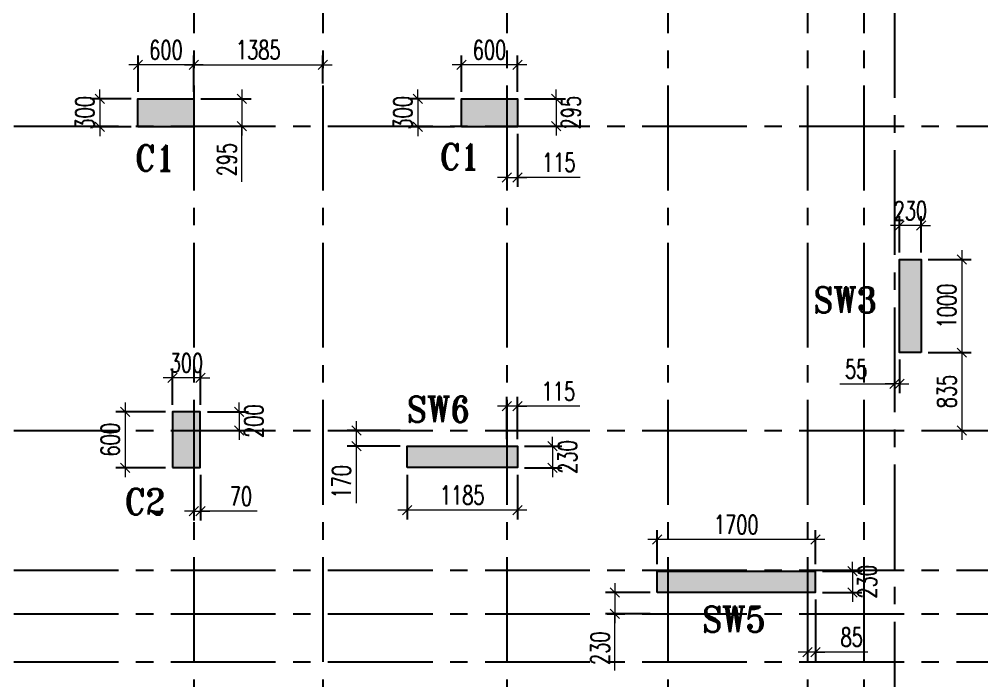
# Model space of a CAD drawing. Header units: millimetres. Extents: x 1363246 to 1691641, y -112430 to 78417.
# Drawn here: x 1414566 to 1424903, y -14061 to -6960 of the extents above; entities that cross this region are included whole.
import ezdxf

# ---------------------------------------------------------------- set-up
doc = ezdxf.new("R2010")
doc.units = ezdxf.units.MM
doc.header["$LTSCALE"] = 500
doc.header["$MEASUREMENT"] = 0
doc.header["$PDMODE"] = 34
for name, pattern in [('CONTINOUS', [0]), ('DASHDOT', [1, 0.5, -0.25, 0, -0.25]), ('Site$0$CENTER2', [1.125, 0.75, -0.125, 0.125, -0.125])]:
    doc.linetypes.add(name, pattern=pattern)
doc.layers.get('Defpoints').update_dxf_attribs({"lineweight": 0})
for name, color, linetype, lineweight in [('COL. NO.', 1, 'DASHDOT', 15), ('CUT OUT', 1, 'Continuous', 13), ('dim-M', 1, 'Continuous', 15), ('TOWER COL HATCH', 253, 'Continuous', 20)]:
    doc.layers.add(name, color=color, linetype=linetype, lineweight=lineweight)
for name, color, linetype in [('GLASS', 5, 'Continuous'), ('GRID', 7, 'Continuous'), ('TOWER AREA COLUMN.', 6, 'Continuous')]:
    doc.layers.add(name, color=color, linetype=linetype)
doc.styles.add('2MM', font='romans.shx', dxfattribs={"width": 0.7})
doc.styles.add('ROMANT', font='romant__.ttf', dxfattribs={"width": 0.9, "height": 600})
doc.dimstyles.new('RAJESH', dxfattribs={"dimtxt": 200, "dimasz": 180, "dimexe": 100, "dimexo": 250, "dimgap": 50, "dimtad": 2, "dimdec": 0, "dimzin": 1, "dimdsep": 46, "dimtxsty": '2MM', "dimblk": 'OBLIQUE', "dimcen": 0, "dimdle": 100, "dimclrd": 1, "dimclre": 1, "dimclrt": 3, "dimadec": 0, "dimazin": 0, "dimtfac": 1, "dimtdec": 0, "dimtix": 1, "dimtmove": 2, "dimatfit": 3, "dimfxl": 0, "dimtolj": 1, "dimlwd": -1, "dimarcsym": 0})

# ---------------------------------------------------------------- blocks, each defined once
blk = doc.blocks.new('EEE')
at = {"layer": 'GRID', "color": 16, "linetype": 'Site$0$CENTER2', "ltscale": 3}
for points in [[(1416440.6, 258923.2), (1416440.6, 223711.9)], [(1417825.6, 258923.2), (1417825.6, 223711.9)], [(1419800.6, 258923.2), (1419800.6, 223711.9)], [(1421530.6, 258923.2), (1421530.6, 223711.9)], [(1423030.6, 258923.2), (1423030.6, 223711.9)], [(1423635.6, 258923.2), (1423635.6, 223711.9)], [(1424487.3, 258923.2), (1423965.6, 258229.8), (1423965.6, 223711.9)], [(1363880.9, 250048.6), (1442964.5, 250048.6)], [(1363880.9, 246783.6), (1442964.5, 246783.6)], [(1363880.9, 245284), (1442964.5, 245284)], [(1363880.9, 244813.8), (1442964.5, 244813.8)], [(1363880.9, 244299), (1442964.5, 244299)]]:
    blk.add_lwpolyline(points, dxfattribs=at)
blk = doc.blocks.new('3tgra')
at = {"layer": 'TOWER COL HATCH'}
h = blk.add_hatch(color=253, dxfattribs=at)
h.dxf.hatch_style = 1
h.paths.add_polyline_path([(1388426, 89502), (1388426, 89802), (1387826, 89802), (1387826, 89502)])
h = blk.add_hatch(color=253, dxfattribs=at)
h.dxf.hatch_style = 1
h.paths.add_polyline_path([(1391901, 89502), (1391901, 89802), (1391301, 89802), (1391301, 89502)])
h = blk.add_hatch(color=253, dxfattribs=at)
h.dxf.hatch_style = 1
h.paths.add_polyline_path([(1383491, 87077), (1383721, 87077), (1383721, 88077), (1383491, 88077)])
h = blk.add_hatch(color=253, dxfattribs=at)
h.dxf.hatch_style = 1
h.paths.add_polyline_path([(1391531, 85842), (1391231, 85842), (1391231, 86442), (1391531, 86442)])
h = blk.add_hatch(color=253, dxfattribs=at)
h.dxf.hatch_style = 1
h.paths.add_polyline_path([(1389011, 85842), (1389011, 86072), (1387826, 86072), (1387826, 85842)])
h = blk.add_hatch(color=253, dxfattribs=at)
h.dxf.hatch_style = 1
h.paths.add_polyline_path([(1386326, 84502), (1386326, 84732), (1384626, 84732), (1384626, 84502)])
at = {"layer": 'TOWER AREA COLUMN.', "color": 4}
for points in [[(1388426, 89502), (1388426, 89802), (1387826, 89802), (1387826, 89502)], [(1391901, 89502), (1391901, 89802), (1391301, 89802), (1391301, 89502)], [(1383491, 87077), (1383721, 87077), (1383721, 88077), (1383491, 88077)], [(1391531, 85842), (1391231, 85842), (1391231, 86442), (1391531, 86442)], [(1389011, 85842), (1389011, 86072), (1387826, 86072), (1387826, 85842)], [(1386326, 84502), (1386326, 84732), (1384626, 84732), (1384626, 84502)]]:
    blk.add_lwpolyline(points, close=True, dxfattribs=at)
blk = doc.blocks.new('_Oblique')
at = {"color": 0, "linetype": 'ByBlock', "lineweight": -2}
blk.add_line((-0.5, -0.5), (0.5, 0.5), dxfattribs=at)
blk = doc.blocks.new('*D630')
at = {"layer": 'Defpoints', "color": 0, "ltscale": 100, "transparency": 16777216}
for p in [(1416211, -10809), (1416211, -11174), (1416511, -11174)]:
    blk.add_point(p, dxfattribs=at)
at = {"layer": 'dim-M', "color": 1, "lineweight": -2, "ltscale": 100, "transparency": 16777216}
for p, q in [((1416211, -11099), (1416211, -10709)), ((1416511, -11099), (1416511, -10709))]:
    blk.add_line(p, q, dxfattribs=at)
at = {"layer": 'dim-M', "color": 1, "ltscale": 100, "transparency": 16777216}
for p, q in [((1416211, -10809), (1416111, -10809)), ((1416511, -10809), (1416211, -10809)), ((1416511, -10809), (1416611, -10809))]:
    blk.add_line(p, q, dxfattribs=at)
at = {"layer": 'dim-M', "color": 1, "ltscale": 100, "transparency": 16777216, "xscale": 100, "yscale": 100, "zscale": 100}
blk.add_blockref('_Oblique', (1416211, -10809), dxfattribs=at)
at = {"layer": 'dim-M', "color": 1, "ltscale": 100, "transparency": 16777216, "xscale": 100, "yscale": 100, "zscale": 100, "rotation": 180}
blk.add_blockref('_Oblique', (1416511, -10809), dxfattribs=at)
at = {"layer": 'dim-M', "color": 3, "ltscale": 100, "transparency": 16777216, "insert": (1416361, -10649), "char_height": 200, "attachment_point": 5, "style": '2MM'}
blk.add_mtext('\\A1;300', dxfattribs=at)
blk = doc.blocks.new('*D631')
at = {"layer": 'Defpoints', "color": 0, "ltscale": 100, "transparency": 16777216}
for p in [(1416211, -11174), (1415703, -11774), (1416211, -11774)]:
    blk.add_point(p, dxfattribs=at)
at = {"layer": 'dim-M', "color": 1, "ltscale": 100, "transparency": 16777216}
blk.add_line((1415703, -11074), (1415703, -11874), dxfattribs=at)
at = {"layer": 'dim-M', "color": 1, "lineweight": -2, "ltscale": 100, "transparency": 16777216}
for p, q in [((1416136, -11174), (1415603, -11174)), ((1416136, -11774), (1415603, -11774))]:
    blk.add_line(p, q, dxfattribs=at)
at = {"layer": 'dim-M', "color": 1, "ltscale": 100, "transparency": 16777216, "xscale": 100, "yscale": 100, "zscale": 100}
for p, rotation in [((1415703, -11174), 90), ((1415703, -11774), 270)]:
    blk.add_blockref('_Oblique', p, dxfattribs=dict(at, rotation=rotation))
at = {"layer": 'dim-M', "color": 3, "ltscale": 100, "transparency": 16777216, "insert": (1415543, -11474), "char_height": 200, "attachment_point": 5, "rotation": 90, "style": '2MM'}
blk.add_mtext('\\A1;600', dxfattribs=at)
blk = doc.blocks.new('*D632')
at = {"layer": 'Defpoints', "color": 0, "ltscale": 100, "transparency": 16777216}
for p in [(1416511, -11174), (1416511, -11374), (1416926, -11374)]:
    blk.add_point(p, dxfattribs=at)
at = {"layer": 'dim-M', "color": 1, "ltscale": 100, "transparency": 16777216}
for p, q in [((1416926, -11174), (1416926, -11074)), ((1416926, -11174), (1416926, -11374)), ((1416926, -11374), (1416926, -11474))]:
    blk.add_line(p, q, dxfattribs=at)
at = {"layer": 'dim-M', "color": 1, "lineweight": -2, "ltscale": 100, "transparency": 16777216}
for p, q in [((1416586, -11174), (1417026, -11174)), ((1416586, -11374), (1417026, -11374))]:
    blk.add_line(p, q, dxfattribs=at)
at = {"layer": 'dim-M', "color": 1, "ltscale": 100, "transparency": 16777216, "xscale": 100, "yscale": 100, "zscale": 100}
for p, rotation in [((1416926, -11174), 270), ((1416926, -11374), 90)]:
    blk.add_blockref('_Oblique', p, dxfattribs=dict(at, rotation=rotation))
at = {"layer": 'dim-M', "color": 3, "ltscale": 100, "transparency": 16777216, "insert": (1417086, -11274), "char_height": 200, "attachment_point": 5, "rotation": 90, "style": '2MM'}
blk.add_mtext('\\A1;200', dxfattribs=at)
blk = doc.blocks.new('*D633')
at = {"layer": 'Defpoints', "color": 0, "ltscale": 100, "transparency": 16777216}
for p in [(1416441, -11774), (1416511, -11774), (1416511, -12241)]:
    blk.add_point(p, dxfattribs=at)
at = {"layer": 'dim-M', "color": 1, "lineweight": -2, "ltscale": 100, "transparency": 16777216}
for p, q in [((1416441, -11849), (1416441, -12341)), ((1416511, -11849), (1416511, -12341))]:
    blk.add_line(p, q, dxfattribs=at)
at = {"layer": 'dim-M', "color": 1, "ltscale": 100, "transparency": 16777216}
for p, q in [((1416441, -12241), (1416341, -12241)), ((1416441, -12241), (1416511, -12241)), ((1416441, -12241), (1416511, -12241)), ((1416511, -12241), (1416611, -12241)), ((1417119, -12241), (1416511, -12241))]:
    blk.add_line(p, q, dxfattribs=at)
at = {"layer": 'dim-M', "color": 1, "ltscale": 100, "transparency": 16777216, "xscale": 100, "yscale": 100, "zscale": 100}
blk.add_blockref('_Oblique', (1416441, -12241), dxfattribs=at)
at = {"layer": 'dim-M', "color": 1, "ltscale": 100, "transparency": 16777216, "xscale": 100, "yscale": 100, "zscale": 100, "rotation": 180}
blk.add_blockref('_Oblique', (1416511, -12241), dxfattribs=at)
at = {"layer": 'dim-M', "color": 3, "ltscale": 100, "transparency": 16777216, "insert": (1416946, -12081), "char_height": 200, "attachment_point": 5, "style": '2MM'}
blk.add_mtext('\\A1;70', dxfattribs=at)
blk = doc.blocks.new('*D816')
at = {"layer": 'Defpoints', "color": 0, "ltscale": 100, "transparency": 16777216}
for p in [(1419316, -7449), (1419316, -7814), (1419916, -7814)]:
    blk.add_point(p, dxfattribs=at)
at = {"layer": 'dim-M', "color": 1, "lineweight": -2, "ltscale": 100, "transparency": 16777216}
for p, q in [((1419316, -7739), (1419316, -7349)), ((1419916, -7739), (1419916, -7349))]:
    blk.add_line(p, q, dxfattribs=at)
at = {"layer": 'dim-M', "color": 1, "ltscale": 100, "transparency": 16777216}
blk.add_line((1420016, -7449), (1419216, -7449), dxfattribs=at)
at = {"layer": 'dim-M', "color": 1, "ltscale": 100, "transparency": 16777216, "xscale": 100, "yscale": 100, "zscale": 100, "rotation": 180}
blk.add_blockref('_Oblique', (1419316, -7449), dxfattribs=at)
at = {"layer": 'dim-M', "color": 1, "ltscale": 100, "transparency": 16777216, "xscale": 100, "yscale": 100, "zscale": 100}
blk.add_blockref('_Oblique', (1419916, -7449), dxfattribs=at)
at = {"layer": 'dim-M', "color": 3, "ltscale": 100, "transparency": 16777216, "insert": (1419616, -7289), "char_height": 200, "attachment_point": 5, "style": '2MM'}
blk.add_mtext('\\A1;600', dxfattribs=at)
blk = doc.blocks.new('*D817')
at = {"layer": 'Defpoints', "color": 0, "ltscale": 100, "transparency": 16777216}
for p in [(1419316, -7814), (1418845, -8114), (1419316, -8114)]:
    blk.add_point(p, dxfattribs=at)
at = {"layer": 'dim-M', "color": 1, "ltscale": 100, "transparency": 16777216}
for p, q in [((1418845, -7814), (1418845, -7714)), ((1418845, -7814), (1418845, -8114)), ((1418845, -8114), (1418845, -8214))]:
    blk.add_line(p, q, dxfattribs=at)
at = {"layer": 'dim-M', "color": 1, "lineweight": -2, "ltscale": 100, "transparency": 16777216}
for p, q in [((1419241, -7814), (1418745, -7814)), ((1419241, -8114), (1418745, -8114))]:
    blk.add_line(p, q, dxfattribs=at)
at = {"layer": 'dim-M', "color": 1, "ltscale": 100, "transparency": 16777216, "xscale": 100, "yscale": 100, "zscale": 100}
for p, rotation in [((1418845, -7814), 270), ((1418845, -8114), 90)]:
    blk.add_blockref('_Oblique', p, dxfattribs=dict(at, rotation=rotation))
at = {"layer": 'dim-M', "color": 3, "ltscale": 100, "transparency": 16777216, "insert": (1418685, -7964), "char_height": 200, "attachment_point": 5, "rotation": 90, "style": '2MM'}
blk.add_mtext('\\A1;300', dxfattribs=at)
blk = doc.blocks.new('*D818')
at = {"layer": 'Defpoints', "color": 0, "ltscale": 100, "transparency": 16777216}
for p in [(1419916, -7814), (1419916, -8109), (1420331, -8109)]:
    blk.add_point(p, dxfattribs=at)
at = {"layer": 'dim-M', "color": 1, "ltscale": 100, "transparency": 16777216}
for p, q in [((1420331, -7814), (1420331, -7714)), ((1420331, -7814), (1420331, -8109)), ((1420331, -8109), (1420331, -8209))]:
    blk.add_line(p, q, dxfattribs=at)
at = {"layer": 'dim-M', "color": 1, "lineweight": -2, "ltscale": 100, "transparency": 16777216}
for p, q in [((1419991, -7814), (1420431, -7814)), ((1419991, -8109), (1420431, -8109))]:
    blk.add_line(p, q, dxfattribs=at)
at = {"layer": 'dim-M', "color": 1, "ltscale": 100, "transparency": 16777216, "xscale": 100, "yscale": 100, "zscale": 100}
for p, rotation in [((1420331, -7814), 270), ((1420331, -8109), 90)]:
    blk.add_blockref('_Oblique', p, dxfattribs=dict(at, rotation=rotation))
at = {"layer": 'dim-M', "color": 3, "ltscale": 100, "transparency": 16777216, "insert": (1420491, -7961), "char_height": 200, "attachment_point": 5, "rotation": 90, "style": '2MM'}
blk.add_mtext('\\A1;295', dxfattribs=at)
blk = doc.blocks.new('*D819')
at = {"layer": 'Defpoints', "color": 0, "ltscale": 100, "transparency": 16777216}
for p in [(1419801, -8114), (1419916, -8114), (1419916, -8657)]:
    blk.add_point(p, dxfattribs=at)
at = {"layer": 'dim-M', "color": 1, "lineweight": -2, "ltscale": 100, "transparency": 16777216}
for p, q in [((1419801, -8189), (1419801, -8757)), ((1419916, -8189), (1419916, -8757))]:
    blk.add_line(p, q, dxfattribs=at)
at = {"layer": 'dim-M', "color": 1, "ltscale": 100, "transparency": 16777216}
for p, q in [((1419801, -8657), (1419701, -8657)), ((1419801, -8657), (1419916, -8657)), ((1419801, -8657), (1419916, -8657)), ((1419916, -8657), (1420016, -8657)), ((1420590, -8657), (1419916, -8657))]:
    blk.add_line(p, q, dxfattribs=at)
at = {"layer": 'dim-M', "color": 1, "ltscale": 100, "transparency": 16777216, "xscale": 100, "yscale": 100, "zscale": 100}
blk.add_blockref('_Oblique', (1419801, -8657), dxfattribs=at)
at = {"layer": 'dim-M', "color": 1, "ltscale": 100, "transparency": 16777216, "xscale": 100, "yscale": 100, "zscale": 100, "rotation": 180}
blk.add_blockref('_Oblique', (1419916, -8657), dxfattribs=at)
at = {"layer": 'dim-M', "color": 3, "ltscale": 100, "transparency": 16777216, "insert": (1420360, -8497), "char_height": 200, "attachment_point": 5, "style": '2MM'}
blk.add_mtext('\\A1;115', dxfattribs=at)
blk = doc.blocks.new('*D820')
at = {"layer": 'Defpoints', "color": 0, "ltscale": 100, "transparency": 16777216}
for p in [(1415841, -7449), (1415841, -7814), (1416441, -7814)]:
    blk.add_point(p, dxfattribs=at)
at = {"layer": 'dim-M', "color": 1, "lineweight": -2, "ltscale": 100, "transparency": 16777216}
for p, q in [((1415841, -7739), (1415841, -7349)), ((1416441, -7739), (1416441, -7349))]:
    blk.add_line(p, q, dxfattribs=at)
at = {"layer": 'dim-M', "color": 1, "ltscale": 100, "transparency": 16777216}
blk.add_line((1416541, -7449), (1415741, -7449), dxfattribs=at)
at = {"layer": 'dim-M', "color": 1, "ltscale": 100, "transparency": 16777216, "xscale": 100, "yscale": 100, "zscale": 100, "rotation": 180}
blk.add_blockref('_Oblique', (1415841, -7449), dxfattribs=at)
at = {"layer": 'dim-M', "color": 1, "ltscale": 100, "transparency": 16777216, "xscale": 100, "yscale": 100, "zscale": 100}
blk.add_blockref('_Oblique', (1416441, -7449), dxfattribs=at)
at = {"layer": 'dim-M', "color": 3, "ltscale": 100, "transparency": 16777216, "insert": (1416141, -7289), "char_height": 200, "attachment_point": 5, "style": '2MM'}
blk.add_mtext('\\A1;600', dxfattribs=at)
blk = doc.blocks.new('*D821')
at = {"layer": 'Defpoints', "color": 0, "ltscale": 100, "transparency": 16777216}
for p in [(1415841, -7814), (1415430, -8114), (1415841, -8114)]:
    blk.add_point(p, dxfattribs=at)
at = {"layer": 'dim-M', "color": 1, "ltscale": 100, "transparency": 16777216}
for p, q in [((1415430, -7814), (1415430, -7714)), ((1415430, -7814), (1415430, -8114)), ((1415430, -8114), (1415430, -8214))]:
    blk.add_line(p, q, dxfattribs=at)
at = {"layer": 'dim-M', "color": 1, "lineweight": -2, "ltscale": 100, "transparency": 16777216}
for p, q in [((1415766, -7814), (1415330, -7814)), ((1415766, -8114), (1415330, -8114))]:
    blk.add_line(p, q, dxfattribs=at)
at = {"layer": 'dim-M', "color": 1, "ltscale": 100, "transparency": 16777216, "xscale": 100, "yscale": 100, "zscale": 100}
for p, rotation in [((1415430, -7814), 270), ((1415430, -8114), 90)]:
    blk.add_blockref('_Oblique', p, dxfattribs=dict(at, rotation=rotation))
at = {"layer": 'dim-M', "color": 3, "ltscale": 100, "transparency": 16777216, "insert": (1415270, -7964), "char_height": 200, "attachment_point": 5, "rotation": 90, "style": '2MM'}
blk.add_mtext('\\A1;300', dxfattribs=at)
blk = doc.blocks.new('*D822')
at = {"layer": 'Defpoints', "color": 0, "ltscale": 100, "transparency": 16777216}
for p in [(1416441, -7814), (1416441, -8109), (1416956, -8109)]:
    blk.add_point(p, dxfattribs=at)
at = {"layer": 'dim-M', "color": 1, "ltscale": 100, "transparency": 16777216}
for p, q in [((1416956, -7714), (1416956, -8209)), ((1416956, -8706), (1416956, -8109))]:
    blk.add_line(p, q, dxfattribs=at)
at = {"layer": 'dim-M', "color": 1, "lineweight": -2, "ltscale": 100, "transparency": 16777216}
for p, q in [((1416516, -7814), (1417056, -7814)), ((1416516, -8109), (1417056, -8109))]:
    blk.add_line(p, q, dxfattribs=at)
at = {"layer": 'dim-M', "color": 1, "ltscale": 100, "transparency": 16777216, "xscale": 100, "yscale": 100, "zscale": 100}
for p, rotation in [((1416956, -7814), 90), ((1416956, -8109), 270)]:
    blk.add_blockref('_Oblique', p, dxfattribs=dict(at, rotation=rotation))
at = {"layer": 'dim-M', "color": 3, "ltscale": 100, "transparency": 16777216, "insert": (1416796, -8466), "char_height": 200, "attachment_point": 5, "rotation": 90, "style": '2MM'}
blk.add_mtext('\\A1;295', dxfattribs=at)
blk = doc.blocks.new('*D823')
at = {"layer": 'Defpoints', "color": 0, "ltscale": 100, "transparency": 16777216}
for p in [(1417826, -7449), (1417826, -7724), (1416441, -7814)]:
    blk.add_point(p, dxfattribs=at)
at = {"layer": 'dim-M', "color": 1, "lineweight": -2, "ltscale": 100, "transparency": 16777216}
for p, q in [((1416441, -7739), (1416441, -7349)), ((1417826, -7649), (1417826, -7349))]:
    blk.add_line(p, q, dxfattribs=at)
at = {"layer": 'dim-M', "color": 1, "ltscale": 100, "transparency": 16777216}
blk.add_line((1416341, -7449), (1417926, -7449), dxfattribs=at)
at = {"layer": 'dim-M', "color": 1, "ltscale": 100, "transparency": 16777216, "xscale": 100, "yscale": 100, "zscale": 100, "rotation": 180}
blk.add_blockref('_Oblique', (1416441, -7449), dxfattribs=at)
at = {"layer": 'dim-M', "color": 1, "ltscale": 100, "transparency": 16777216, "xscale": 100, "yscale": 100, "zscale": 100}
blk.add_blockref('_Oblique', (1417826, -7449), dxfattribs=at)
at = {"layer": 'dim-M', "color": 3, "ltscale": 100, "transparency": 16777216, "insert": (1417133, -7289), "char_height": 200, "attachment_point": 5, "style": '2MM'}
blk.add_mtext('\\A1;1385', dxfattribs=at)
blk = doc.blocks.new('*D836')
at = {"layer": 'Defpoints', "color": 0, "ltscale": 100, "transparency": 16777216}
for p in [(1424021, -9175), (1424021, -9539), (1424251, -9539)]:
    blk.add_point(p, dxfattribs=at)
at = {"layer": 'dim-M', "color": 1, "lineweight": -2, "ltscale": 100, "transparency": 16777216}
for p, q in [((1424021, -9464), (1424021, -9075)), ((1424251, -9464), (1424251, -9075))]:
    blk.add_line(p, q, dxfattribs=at)
at = {"layer": 'dim-M', "color": 1, "ltscale": 100, "transparency": 16777216}
for p, q in [((1424021, -9175), (1423921, -9175)), ((1424251, -9175), (1424021, -9175)), ((1424251, -9175), (1424351, -9175))]:
    blk.add_line(p, q, dxfattribs=at)
at = {"layer": 'dim-M', "color": 1, "ltscale": 100, "transparency": 16777216, "xscale": 100, "yscale": 100, "zscale": 100}
blk.add_blockref('_Oblique', (1424021, -9175), dxfattribs=at)
at = {"layer": 'dim-M', "color": 1, "ltscale": 100, "transparency": 16777216, "xscale": 100, "yscale": 100, "zscale": 100, "rotation": 180}
blk.add_blockref('_Oblique', (1424251, -9175), dxfattribs=at)
at = {"layer": 'dim-M', "color": 3, "ltscale": 100, "transparency": 16777216, "insert": (1424136, -9015), "char_height": 200, "attachment_point": 5, "style": '2MM'}
blk.add_mtext('\\A1;230', dxfattribs=at)
blk = doc.blocks.new('*D837')
at = {"layer": 'Defpoints', "color": 0, "ltscale": 100, "transparency": 16777216}
for p in [(1424251, -9539), (1424251, -10539), (1424688, -10539)]:
    blk.add_point(p, dxfattribs=at)
at = {"layer": 'dim-M', "color": 1, "ltscale": 100, "transparency": 16777216}
blk.add_line((1424688, -9439), (1424688, -10639), dxfattribs=at)
at = {"layer": 'dim-M', "color": 1, "lineweight": -2, "ltscale": 100, "transparency": 16777216}
for p, q in [((1424326, -9539), (1424788, -9539)), ((1424326, -10539), (1424788, -10539))]:
    blk.add_line(p, q, dxfattribs=at)
at = {"layer": 'dim-M', "color": 1, "ltscale": 100, "transparency": 16777216, "xscale": 100, "yscale": 100, "zscale": 100}
for p, rotation in [((1424688, -9539), 90), ((1424688, -10539), 270)]:
    blk.add_blockref('_Oblique', p, dxfattribs=dict(at, rotation=rotation))
at = {"layer": 'dim-M', "color": 3, "ltscale": 100, "transparency": 16777216, "insert": (1424528, -10039), "char_height": 200, "attachment_point": 5, "rotation": 90, "style": '2MM'}
blk.add_mtext('\\A1;1000', dxfattribs=at)
blk = doc.blocks.new('*D838')
at = {"layer": 'Defpoints', "color": 0, "ltscale": 100, "transparency": 16777216}
for p in [(1423966, -10539), (1424021, -10539), (1423966, -10875)]:
    blk.add_point(p, dxfattribs=at)
at = {"layer": 'dim-M', "color": 1, "lineweight": -2, "ltscale": 100, "transparency": 16777216}
for p, q in [((1423966, -10614), (1423966, -10975)), ((1424021, -10614), (1424021, -10975))]:
    blk.add_line(p, q, dxfattribs=at)
at = {"layer": 'dim-M', "color": 1, "ltscale": 100, "transparency": 16777216}
for p, q in [((1423380, -10875), (1423966, -10875)), ((1423966, -10875), (1423866, -10875)), ((1424021, -10875), (1423966, -10875)), ((1424021, -10875), (1423966, -10875)), ((1424021, -10875), (1424121, -10875))]:
    blk.add_line(p, q, dxfattribs=at)
at = {"layer": 'dim-M', "color": 1, "ltscale": 100, "transparency": 16777216, "xscale": 100, "yscale": 100, "zscale": 100}
blk.add_blockref('_Oblique', (1423966, -10875), dxfattribs=at)
at = {"layer": 'dim-M', "color": 1, "ltscale": 100, "transparency": 16777216, "xscale": 100, "yscale": 100, "zscale": 100, "rotation": 180}
blk.add_blockref('_Oblique', (1424021, -10875), dxfattribs=at)
at = {"layer": 'dim-M', "color": 3, "ltscale": 100, "transparency": 16777216, "insert": (1423553, -10715), "char_height": 200, "attachment_point": 5, "style": '2MM'}
blk.add_mtext('\\A1;55', dxfattribs=at)
blk = doc.blocks.new('*D839')
at = {"layer": 'Defpoints', "color": 0, "ltscale": 100, "transparency": 16777216}
for p in [(1424251, -10539), (1424251, -11374), (1424688, -11374)]:
    blk.add_point(p, dxfattribs=at)
at = {"layer": 'dim-M', "color": 1, "ltscale": 100, "transparency": 16777216}
blk.add_line((1424688, -10439), (1424688, -11474), dxfattribs=at)
at = {"layer": 'dim-M', "color": 1, "lineweight": -2, "ltscale": 100, "transparency": 16777216}
for p, q in [((1424326, -10539), (1424788, -10539)), ((1424326, -11374), (1424788, -11374))]:
    blk.add_line(p, q, dxfattribs=at)
at = {"layer": 'dim-M', "color": 1, "ltscale": 100, "transparency": 16777216, "xscale": 100, "yscale": 100, "zscale": 100}
for p, rotation in [((1424688, -10539), 90), ((1424688, -11374), 270)]:
    blk.add_blockref('_Oblique', p, dxfattribs=dict(at, rotation=rotation))
at = {"layer": 'dim-M', "color": 3, "ltscale": 100, "transparency": 16777216, "insert": (1424528, -10956), "char_height": 200, "attachment_point": 5, "rotation": 90, "style": '2MM'}
blk.add_mtext('\\A1;835', dxfattribs=at)
blk = doc.blocks.new('*D844')
at = {"layer": 'Defpoints', "color": 0, "ltscale": 100, "transparency": 16777216}
for p in [(1419916, -11544), (1419916, -11774), (1420293, -11774)]:
    blk.add_point(p, dxfattribs=at)
at = {"layer": 'dim-M', "color": 1, "ltscale": 100, "transparency": 16777216}
for p, q in [((1420293, -11544), (1420293, -11444)), ((1420293, -11544), (1420293, -11774)), ((1420293, -11774), (1420293, -11874))]:
    blk.add_line(p, q, dxfattribs=at)
at = {"layer": 'dim-M', "color": 1, "lineweight": -2, "ltscale": 100, "transparency": 16777216}
for p, q in [((1419991, -11544), (1420393, -11544)), ((1419991, -11774), (1420393, -11774))]:
    blk.add_line(p, q, dxfattribs=at)
at = {"layer": 'dim-M', "color": 1, "ltscale": 100, "transparency": 16777216, "xscale": 100, "yscale": 100, "zscale": 100}
for p, rotation in [((1420293, -11544), 270), ((1420293, -11774), 90)]:
    blk.add_blockref('_Oblique', p, dxfattribs=dict(at, rotation=rotation))
at = {"layer": 'dim-M', "color": 3, "ltscale": 100, "transparency": 16777216, "insert": (1420453, -11659), "char_height": 200, "attachment_point": 5, "rotation": 90, "style": '2MM'}
blk.add_mtext('\\A1;230', dxfattribs=at)
blk = doc.blocks.new('*D845')
at = {"layer": 'Defpoints', "color": 0, "ltscale": 100, "transparency": 16777216}
for p in [(1419801, -11114), (1419801, -11544), (1419916, -11544)]:
    blk.add_point(p, dxfattribs=at)
at = {"layer": 'dim-M', "color": 1, "lineweight": -2, "ltscale": 100, "transparency": 16777216}
for p, q in [((1419801, -11469), (1419801, -11014)), ((1419916, -11469), (1419916, -11014))]:
    blk.add_line(p, q, dxfattribs=at)
at = {"layer": 'dim-M', "color": 1, "ltscale": 100, "transparency": 16777216}
for p, q in [((1419801, -11114), (1419701, -11114)), ((1419916, -11114), (1419801, -11114)), ((1419916, -11114), (1419801, -11114)), ((1419916, -11114), (1420016, -11114)), ((1420586, -11114), (1419916, -11114))]:
    blk.add_line(p, q, dxfattribs=at)
at = {"layer": 'dim-M', "color": 1, "ltscale": 100, "transparency": 16777216, "xscale": 100, "yscale": 100, "zscale": 100}
blk.add_blockref('_Oblique', (1419801, -11114), dxfattribs=at)
at = {"layer": 'dim-M', "color": 1, "ltscale": 100, "transparency": 16777216, "xscale": 100, "yscale": 100, "zscale": 100, "rotation": 180}
blk.add_blockref('_Oblique', (1419916, -11114), dxfattribs=at)
at = {"layer": 'dim-M', "color": 3, "ltscale": 100, "transparency": 16777216, "insert": (1420356, -10954), "char_height": 200, "attachment_point": 5, "style": '2MM'}
blk.add_mtext('\\A1;115', dxfattribs=at)
blk = doc.blocks.new('*D846')
at = {"layer": 'Defpoints', "color": 0, "ltscale": 100, "transparency": 16777216}
for p in [(1418186, -11374), (1418731, -11374), (1418731, -11544)]:
    blk.add_point(p, dxfattribs=at)
at = {"layer": 'dim-M', "color": 1, "ltscale": 100, "transparency": 16777216}
for p, q in [((1418186, -11644), (1418186, -11274)), ((1418186, -12156), (1418186, -11544))]:
    blk.add_line(p, q, dxfattribs=at)
at = {"layer": 'dim-M', "color": 1, "lineweight": -2, "ltscale": 100, "transparency": 16777216}
for p, q in [((1418656, -11374), (1418086, -11374)), ((1418656, -11544), (1418086, -11544))]:
    blk.add_line(p, q, dxfattribs=at)
at = {"layer": 'dim-M', "color": 1, "ltscale": 100, "transparency": 16777216, "xscale": 100, "yscale": 100, "zscale": 100}
for p, rotation in [((1418186, -11374), 90), ((1418186, -11544), 270)]:
    blk.add_blockref('_Oblique', p, dxfattribs=dict(at, rotation=rotation))
at = {"layer": 'dim-M', "color": 3, "ltscale": 100, "transparency": 16777216, "insert": (1418026, -11926), "char_height": 200, "attachment_point": 5, "rotation": 90, "style": '2MM'}
blk.add_mtext('\\A1;170', dxfattribs=at)
blk = doc.blocks.new('*D847')
at = {"layer": 'Defpoints', "color": 0, "ltscale": 100, "transparency": 16777216}
for p in [(1418731, -11774), (1419916, -11774), (1418731, -12229)]:
    blk.add_point(p, dxfattribs=at)
at = {"layer": 'dim-M', "color": 1, "lineweight": -2, "ltscale": 100, "transparency": 16777216}
for p, q in [((1418731, -11849), (1418731, -12329)), ((1419916, -11849), (1419916, -12329))]:
    blk.add_line(p, q, dxfattribs=at)
at = {"layer": 'dim-M', "color": 1, "ltscale": 100, "transparency": 16777216}
blk.add_line((1420016, -12229), (1418631, -12229), dxfattribs=at)
at = {"layer": 'dim-M', "color": 1, "ltscale": 100, "transparency": 16777216, "xscale": 100, "yscale": 100, "zscale": 100, "rotation": 180}
blk.add_blockref('_Oblique', (1418731, -12229), dxfattribs=at)
at = {"layer": 'dim-M', "color": 1, "ltscale": 100, "transparency": 16777216, "xscale": 100, "yscale": 100, "zscale": 100}
blk.add_blockref('_Oblique', (1419916, -12229), dxfattribs=at)
at = {"layer": 'dim-M', "color": 3, "ltscale": 100, "transparency": 16777216, "insert": (1419323, -12069), "char_height": 200, "attachment_point": 5, "style": '2MM'}
blk.add_mtext('\\A1;1185', dxfattribs=at)
blk = doc.blocks.new('*D852')
at = {"layer": 'Defpoints', "color": 0, "ltscale": 100, "transparency": 16777216}
for p in [(1423116, -12884), (1423116, -13114), (1423513, -13114)]:
    blk.add_point(p, dxfattribs=at)
at = {"layer": 'dim-M', "color": 1, "ltscale": 100, "transparency": 16777216}
for p, q in [((1423513, -12884), (1423513, -12784)), ((1423513, -12884), (1423513, -13114)), ((1423513, -13114), (1423513, -13214))]:
    blk.add_line(p, q, dxfattribs=at)
at = {"layer": 'dim-M', "color": 1, "lineweight": -2, "ltscale": 100, "transparency": 16777216}
for p, q in [((1423191, -12884), (1423613, -12884)), ((1423191, -13114), (1423613, -13114))]:
    blk.add_line(p, q, dxfattribs=at)
at = {"layer": 'dim-M', "color": 1, "ltscale": 100, "transparency": 16777216, "xscale": 100, "yscale": 100, "zscale": 100}
for p, rotation in [((1423513, -12884), 270), ((1423513, -13114), 90)]:
    blk.add_blockref('_Oblique', p, dxfattribs=dict(at, rotation=rotation))
at = {"layer": 'dim-M', "color": 3, "ltscale": 100, "transparency": 16777216, "insert": (1423673, -12999), "char_height": 200, "attachment_point": 5, "rotation": 90, "style": '2MM'}
blk.add_mtext('\\A1;230', dxfattribs=at)
blk = doc.blocks.new('*D853')
at = {"layer": 'Defpoints', "color": 0, "ltscale": 100, "transparency": 16777216}
for p in [(1421416, -12545), (1421416, -12884), (1423116, -12884)]:
    blk.add_point(p, dxfattribs=at)
at = {"layer": 'dim-M', "color": 1, "lineweight": -2, "ltscale": 100, "transparency": 16777216}
for p, q in [((1421416, -12809), (1421416, -12445)), ((1423116, -12809), (1423116, -12445))]:
    blk.add_line(p, q, dxfattribs=at)
at = {"layer": 'dim-M', "color": 1, "ltscale": 100, "transparency": 16777216}
blk.add_line((1423216, -12545), (1421316, -12545), dxfattribs=at)
at = {"layer": 'dim-M', "color": 1, "ltscale": 100, "transparency": 16777216, "xscale": 100, "yscale": 100, "zscale": 100, "rotation": 180}
blk.add_blockref('_Oblique', (1421416, -12545), dxfattribs=at)
at = {"layer": 'dim-M', "color": 1, "ltscale": 100, "transparency": 16777216, "xscale": 100, "yscale": 100, "zscale": 100}
blk.add_blockref('_Oblique', (1423116, -12545), dxfattribs=at)
at = {"layer": 'dim-M', "color": 3, "ltscale": 100, "transparency": 16777216, "insert": (1422266, -12385), "char_height": 200, "attachment_point": 5, "style": '2MM'}
blk.add_mtext('\\A1;1700', dxfattribs=at)
blk = doc.blocks.new('*D854')
at = {"layer": 'Defpoints', "color": 0, "ltscale": 100, "transparency": 16777216}
for p in [(1423031, -13114), (1423116, -13114), (1423031, -13754)]:
    blk.add_point(p, dxfattribs=at)
at = {"layer": 'dim-M', "color": 1, "lineweight": -2, "ltscale": 100, "transparency": 16777216}
for p, q in [((1423031, -13189), (1423031, -13854)), ((1423116, -13189), (1423116, -13854))]:
    blk.add_line(p, q, dxfattribs=at)
at = {"layer": 'dim-M', "color": 1, "ltscale": 100, "transparency": 16777216}
for p, q in [((1423031, -13754), (1422931, -13754)), ((1423116, -13754), (1423031, -13754)), ((1423116, -13754), (1423031, -13754)), ((1423116, -13754), (1423216, -13754)), ((1423679, -13754), (1423116, -13754))]:
    blk.add_line(p, q, dxfattribs=at)
at = {"layer": 'dim-M', "color": 1, "ltscale": 100, "transparency": 16777216, "xscale": 100, "yscale": 100, "zscale": 100}
blk.add_blockref('_Oblique', (1423031, -13754), dxfattribs=at)
at = {"layer": 'dim-M', "color": 1, "ltscale": 100, "transparency": 16777216, "xscale": 100, "yscale": 100, "zscale": 100, "rotation": 180}
blk.add_blockref('_Oblique', (1423116, -13754), dxfattribs=at)
at = {"layer": 'dim-M', "color": 3, "ltscale": 100, "transparency": 16777216, "insert": (1423506, -13594), "char_height": 200, "attachment_point": 5, "style": '2MM'}
blk.add_mtext('\\A1;85', dxfattribs=at)
blk = doc.blocks.new('*D855')
at = {"layer": 'Defpoints', "color": 0, "ltscale": 100, "transparency": 16777216}
for p in [(1421416, -13114), (1420963, -13344), (1421416, -13344)]:
    blk.add_point(p, dxfattribs=at)
at = {"layer": 'dim-M', "color": 1, "ltscale": 100, "transparency": 16777216}
for p, q in [((1420963, -13014), (1420963, -13444)), ((1420963, -13952), (1420963, -13344))]:
    blk.add_line(p, q, dxfattribs=at)
at = {"layer": 'dim-M', "color": 1, "lineweight": -2, "ltscale": 100, "transparency": 16777216}
for p, q in [((1421341, -13114), (1420863, -13114)), ((1421341, -13344), (1420863, -13344))]:
    blk.add_line(p, q, dxfattribs=at)
at = {"layer": 'dim-M', "color": 1, "ltscale": 100, "transparency": 16777216, "xscale": 100, "yscale": 100, "zscale": 100}
for p, rotation in [((1420963, -13114), 90), ((1420963, -13344), 270)]:
    blk.add_blockref('_Oblique', p, dxfattribs=dict(at, rotation=rotation))
at = {"layer": 'dim-M', "color": 3, "ltscale": 100, "transparency": 16777216, "insert": (1420803, -13712), "char_height": 200, "attachment_point": 5, "rotation": 90, "style": '2MM'}
blk.add_mtext('\\A1;230', dxfattribs=at)

msp = doc.modelspace()

# ---------------------------------------------------------------- block references
at = {"layer": 'CUT OUT', "color": 4, "xscale": -1}
msp.add_blockref('3tgra', (2807741.3, -97615.5), dxfattribs=at)
at = {"layer": 'GLASS', "color": 4}
msp.add_blockref('EEE', (0, -258157.5), dxfattribs=at)

# ---------------------------------------------------------------- texts
at = {"layer": 'COL. NO.', "color": 4, "linetype": 'CONTINOUS', "style": 'ROMANT', "width": 0.9}
for s, p in [('C1', (1415806.3, -8586.9, 0)), ('C1', (1419080.7, -8573, 0)), ('C2', (1415697.7, -12275.3, 0))]:
    msp.add_text(s, height=275, dxfattribs=at).set_placement(p)
at = {"layer": 'COL. NO.', "color": 7, "linetype": 'CONTINOUS', "style": 'ROMANT', "width": 0.9}
for s, p in [('SW3', (1423095.1, -10110, 0)), ('SW6', (1418729.7, -11285.2, 0)), ('SW5', (1421900.6, -13538.8, 0))]:
    msp.add_text(s, height=275, dxfattribs=at).set_placement(p)

# ---------------------------------------------------------------- dimensions: what is measured, and where the dimension line sits
at = {"layer": 'dim-M', "ltscale": 100}
for base, p1, p2, angle, picture, middle in [((1415840.6, -7449.4), (1416440.6, -7813.8), (1415840.6, -7813.8), 180, '*D820', (1416140.6, -7289.4)), ((1417825.6, -7449.4), (1416440.6, -7813.8), (1417825.6, -7724.3), 180, '*D823', (1417133.1, -7289.4)), ((1419315.6, -7449.4), (1419915.6, -7813.8), (1419315.6, -7813.8), 180, '*D816', (1419615.6, -7289.4)), ((1415429.9, -8113.8), (1415840.6, -7813.8), (1415840.6, -8113.8), 90, '*D821', (1415269.9, -7963.8)), ((1418844.9, -8113.8), (1419315.6, -7813.8), (1419315.6, -8113.8), 90, '*D817', (1418684.9, -7963.8)), ((1420331.2, -8108.9), (1419915.6, -7813.8), (1419915.6, -8108.9), 90, '*D818', (1420491.2, -7961.3)), ((1424020.6, -9174.5), (1424250.6, -9538.9), (1424020.6, -9538.9), 180, '*D836', (1424135.6, -9014.5)), ((1416210.6, -10809.4), (1416510.6, -11173.8), (1416210.6, -11173.8), 180, '*D630', (1416360.6, -10649.4)), ((1416926.2, -11373.9), (1416510.6, -11173.8), (1416510.6, -11373.9), 90, '*D632', (1417086.2, -11273.8)), ((1415703, -11773.8), (1416210.6, -11173.8), (1416210.6, -11773.8), 90, '*D631', (1415543, -11473.8)), ((1420292.6, -11773.8), (1419915.6, -11543.8), (1419915.6, -11773.8), 90, '*D844', (1420452.6, -11658.8)), ((1421415.6, -12544.9), (1423115.6, -12883.9), (1421415.6, -12883.9), 180, '*D853', (1422265.6, -12384.9)), ((1423513.4, -13113.9), (1423115.6, -12883.9), (1423115.6, -13113.9), 90, '*D852', (1423673.4, -12998.9))]:
    dim = msp.add_linear_dim(base=base, p1=p1, p2=p2, angle=angle, dimstyle='RAJESH', override={"dimasz": 100, "dimexo": 75, "dimgap": 60, "dimtmove": 1}, dxfattribs=at)
    dim.commit()
    dim.dimension.update_dxf_attribs({"geometry": picture, "text_midpoint": middle})
for base, p1, p2, angle, picture, middle in [((1416956.2, -8108.9), (1416440.6, -7813.8), (1416440.6, -8108.9), 90, '*D822', (1417016.2, -8465.7)), ((1419915.6, -8657.4), (1419800.6, -8113.8), (1419915.6, -8113.8), 180, '*D819', (1420359.6, -8632.3)), ((1424687.9, -10538.9), (1424250.6, -9538.9), (1424250.6, -10538.9), 90, '*D837', (1424687.9, -10038.9)), ((1424687.9, -11373.9), (1424250.6, -10538.9), (1424250.6, -11373.9), 90, '*D839', (1424687.9, -10956.4)), ((1423965.6, -10875.1), (1424020.6, -10538.9), (1423965.6, -10538.9), 180, '*D838', (1423553, -10845.2)), ((1419800.6, -11114.2), (1419915.6, -11543.8), (1419800.6, -11543.8), 180, '*D845', (1420355.6, -11054.2)), ((1418186.2, -11373.9), (1418730.6, -11543.8), (1418730.6, -11373.9), 90, '*D846', (1418126.2, -11926.4)), ((1416510.6, -12241), (1416440.6, -11773.8), (1416510.6, -11773.8), 180, '*D633', (1416945.9, -12121.2)), ((1418730.6, -12228.6), (1419915.6, -11773.8), (1418730.6, -11773.8), 180, '*D847', (1419323.1, -12228.6)), ((1420962.8, -13343.8), (1421415.6, -13113.9), (1421415.6, -13343.8), 90, '*D855', (1420802.8, -13712)), ((1423030.6, -13753.8), (1423115.6, -13113.9), (1423030.6, -13113.9), 180, '*D854', (1423505.7, -13642.7))]:
    dim = msp.add_linear_dim(base=base, p1=p1, p2=p2, angle=angle, dimstyle='RAJESH', override={"dimasz": 100, "dimexo": 75, "dimgap": 60, "dimtmove": 1}, dxfattribs=at)
    dim.commit()
    dim.dimension.update_dxf_attribs({"geometry": picture, "text_midpoint": middle, "dimtype": 160})

doc.saveas('drawing.dxf')
